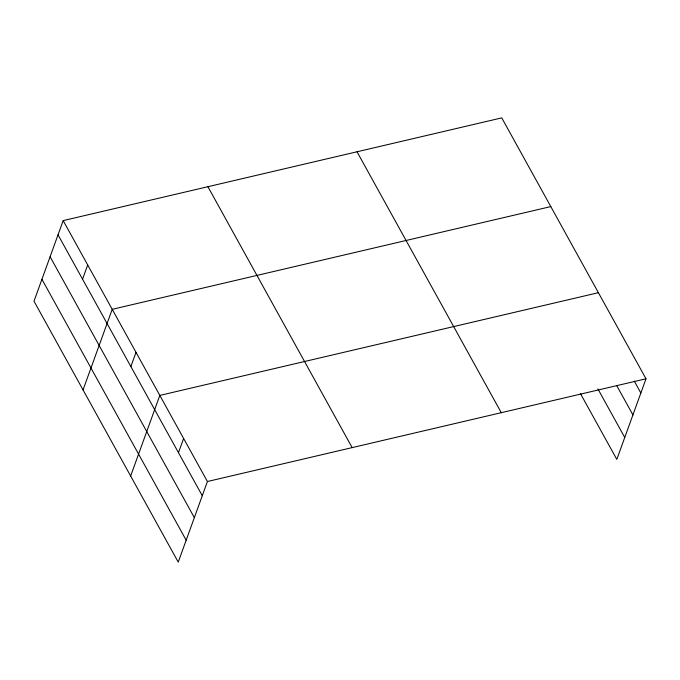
<?xml version="1.0" encoding="UTF-8"?>
<svg xmlns="http://www.w3.org/2000/svg" width="680" height="680" viewBox="0 0 680 680"><rect width="100%" height="100%" fill="white"/><g stroke="black" fill="none" stroke-linecap="round" stroke-linejoin="round"><path stroke-width="1.02" d="M63.18 220.609L34 301.206L178.245 562.122L207.417 481.517L63.18 220.609L501.755 117.878L646 378.794L616.819 459.391L580.363 393.448M82.552 279.183L87.703 264.962M83.045 389.921L112.217 309.315L550.8 206.593M130.874 366.579L136.017 352.368M130.645 476.017L159.817 395.411L598.4 292.689M178.475 452.685L183.617 438.464M207.417 481.517L646 378.794M634.27 381.106L640.849 393.006M616.717 385.602L632.927 414.919M597.915 388.943L624.75 437.487M357.025 151.784L501.271 412.692M207.91 186.702L352.155 447.618M58.029 234.821L202.274 495.737M50.099 256.734L194.344 517.641M41.93 279.301L186.175 540.209"/></g></svg>
